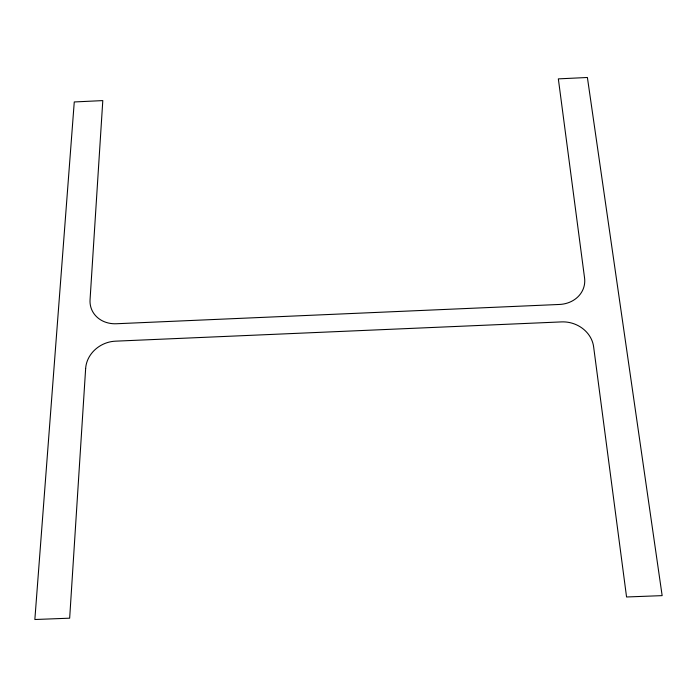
<?xml version="1.0" encoding="UTF-8"?>
<svg xmlns="http://www.w3.org/2000/svg" width="697" height="697" viewBox="0 0 697 697"><rect width="100%" height="100%" fill="white"/><g stroke="black" fill="none" stroke-linecap="round" stroke-linejoin="round"><path stroke-width="1.05" d="M85.653 368.443L69.665 618.187L34.85 619.511L74.265 101.954L102.799 100.595L90.052 299.762A28.185 24.456 -21.5 0 0 116.373 323.748L559.447 304.458A28.455 24.822 12.3 0 0 584.565 278.007L558.341 78.874L587.397 77.489L662.15 595.63L626.559 596.981L593.617 346.749A29.318 26.111 16.3 0 0 561.547 321.901L115.449 341.173A29.056 25.702 -25.5 0 0 85.653 368.443"/></g></svg>
